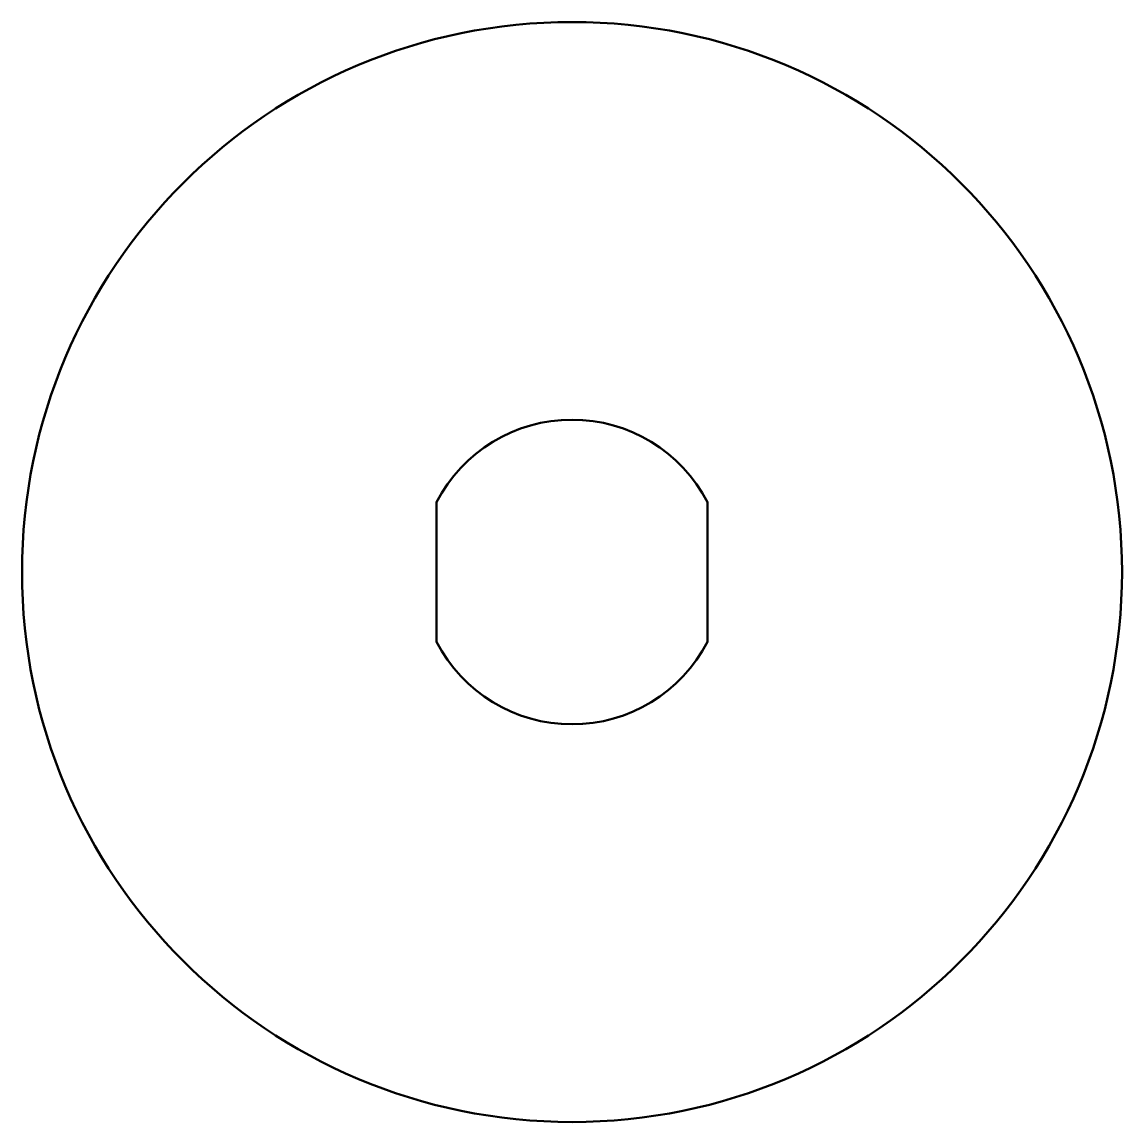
# Model space of a CAD drawing. Header units: inches. Extents: x 0 to 65, y 0 to 65.
import ezdxf

# ---------------------------------------------------------------- set-up
doc = ezdxf.new("R2010")
doc.units = ezdxf.units.IN
doc.header["$MEASUREMENT"] = 0
doc.layers.add('Visible (ISO)', color=7, linetype='Continuous', lineweight=50)

# ---------------------------------------------------------------- blocks, each defined once
blk = doc.blocks.new('2DOF-150-17-TAP2-01_Tapa_VIEW97')
at = {"layer": 'Visible (ISO)'}
for p, q in [((-8, -4.123), (-8, 4.123)), ((8, 4.123), (8, -4.123))]:
    blk.add_line(p, q, dxfattribs=at)
blk.add_circle((0, 0), 32.5, dxfattribs=at)
at = {"layer": 'Visible (ISO)', "extrusion": (0, 0, -1)}
for start, end in [(27.26604, 152.73396), (207.26604, 332.73396)]:
    blk.add_arc((0, 0), 9, start, end, dxfattribs=at)

msp = doc.modelspace()

# ---------------------------------------------------------------- block references
msp.add_blockref('2DOF-150-17-TAP2-01_Tapa_VIEW97', (32.5, 32.5))

doc.saveas('drawing.dxf')
